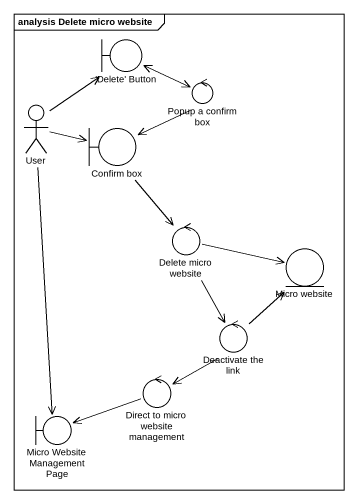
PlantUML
@startuml
mainframe analysis Delete micro website
boundary "'Delete' Button" as Delete_Button
control "Popup a confirm box" as Popup_a_confirm_box
actor User
boundary "Confirm box" as Confirm_box
control "Delete micro website" as Delete_micro_website
entity "Micro website" as Micro_website
control "Deactivate the link" as Deactivate_the_link
control "Direct to micro website management" as Direct_to_micro_website
boundary "Micro Website Management Page" as Micro_Website_Management
Delete_Button -right-> Popup_a_confirm_box
Popup_a_confirm_box -left-> Delete_Button
Popup_a_confirm_box -left-> Confirm_box
User -up-> Delete_Button
User -right-> Confirm_box
User --> Micro_Website_Management
Confirm_box --> Delete_micro_website
Delete_micro_website -right-> Micro_website
Delete_micro_website --> Deactivate_the_link
Deactivate_the_link -up-> Micro_website
Deactivate_the_link --> Direct_to_micro_website
Direct_to_micro_website -left-> Micro_Website_Management
@enduml
